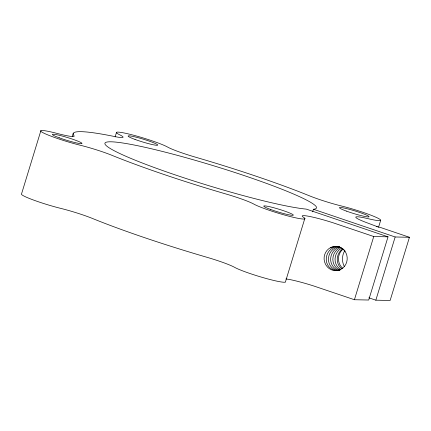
<?xml version="1.0" encoding="UTF-8"?>
<svg xmlns="http://www.w3.org/2000/svg" width="431" height="431" viewBox="0 0 431 431"><rect width="100%" height="100%" fill="white"/><g stroke="black" fill="none" stroke-linecap="round" stroke-linejoin="round"><path stroke-width="0.65" d="M40.875 130.685L21.55 193.885A27.659 2.554 17 0 0 33.262 199.952A27.659 2.554 17 0 0 60.814 208.399A27.762 2.564 17 0 1 92.967 218.668A143.809 13.286 17 0 0 206.519 257.162L209.407 258.013A27.649 2.554 17 0 1 234.48 267.274A27.665 2.554 17 0 0 265.178 278.216A27.665 2.554 17 0 0 285.548 281.545L304.857 218.339M72.257 136.6L73.232 133.411M115.115 136.918L116.478 132.446M312.626 211.815L313.407 209.261A110.622 10.22 17 0 0 188.358 158.366A110.622 10.22 17 0 0 127.738 157.078A110.622 10.22 17 0 0 306.269 209.11L388.029 236.829L368.704 300.03L354.422 299.728L313.935 286.044A27.676 2.559 17 0 0 285.931 278.943M354.422 299.728L373.747 236.527L388.029 236.829M378.563 227.234L380.708 220.214M375.843 300.186L395.168 236.98L409.45 237.287L390.125 300.488L375.843 300.186L368.871 297.821M376.279 226.485L381.058 227.665L409.45 237.287M313.407 209.261L395.168 236.98M373.747 236.527L333.26 222.838A27.676 2.559 17 0 0 302.39 216.448L303.354 217.208A27.665 2.554 17 0 1 287.8 215.915A27.665 2.554 17 0 1 253.805 204.073A27.649 2.554 17 0 0 228.732 194.812L225.839 193.961A143.809 13.286 17 0 1 112.292 155.467A27.762 2.564 17 0 0 80.139 145.199A27.659 2.554 17 0 1 43.224 132.823A27.659 2.554 17 0 1 57.695 133.578A27.649 2.554 17 0 0 74.191 136.045L73.97 135.684A143.809 13.286 17 0 1 114.587 136.53L116.612 136.929A27.762 2.564 17 0 0 119.856 134.881A27.659 2.554 17 0 1 131.671 134.731A27.659 2.554 17 0 1 167.627 147.084A27.649 2.554 17 0 0 195.582 157.196A143.814 13.286 17 0 1 301.759 192.743L309.307 195.755A27.762 2.564 17 0 0 341.287 205.953A27.654 2.554 17 0 1 377.184 217.827A27.654 2.554 17 0 1 367.67 218.576L363.979 217.757A27.676 2.559 17 0 0 365.17 222.094L377.238 226.641M344.283 266.471A15.489 14.659 -88.8 0 1 344.73 250.713M342.785 268.33A12.17 11.518 -88.8 0 1 343.049 249.102M337.996 270.447A12.03 11.012 -70.8 0 1 328.551 260.911A12.03 11.012 -70.8 0 1 334.957 248.008A12.03 11.529 65.3 0 1 339.078 246.737M340.619 269.72A12.03 11.012 -70.8 0 1 339.951 269.951M339.267 270.145A12.03 11.012 -70.8 0 1 326.736 262.662A12.03 11.012 -70.8 0 1 332.759 247.96A12.03 11.529 65.3 0 1 339.057 246.677M340.646 269.38A12.03 11.012 -70.8 0 1 335.043 258.826A12.03 11.012 -70.8 0 1 341.546 248.148M341.681 268.675A12.03 11.012 -70.8 0 1 342.516 248.967M339.504 270.409A12.03 11.012 -70.8 0 1 330.706 260.593A12.03 11.012 -70.8 0 1 337.15 248.051A12.03 11.529 65.3 0 1 339.849 247.028M340.662 247.502A12.03 11.529 65.3 0 0 339.353 248.1A12.03 11.012 -70.8 0 0 332.834 259.527A12.03 11.012 -70.8 0 0 339.703 269.914M330.561 247.911A12.03 11.529 65.3 0 1 344.1 250.018M344.622 250.562A12.03 11.529 65.3 0 1 345.112 251.138M331.277 247.275L330.609 247.593A12.149 11.756 86.3 0 0 325.34 263.896L326.073 265.216A12.17 11.518 -88.8 0 0 341.411 269.052A12.17 11.518 -88.8 0 0 346.034 253.116A12.17 11.518 -88.8 0 0 331.277 247.275M270.641 209.482A15.489 1.433 17 0 0 293.317 215.139A15.489 1.433 17 0 0 271.573 207.176A15.489 1.433 17 0 0 270.641 209.482M59.306 137.828A15.489 1.433 17 0 0 81.982 143.485A15.489 1.433 17 0 0 60.238 135.523A15.489 1.433 17 0 0 59.306 137.828M135.043 139.439A15.489 1.433 17 0 0 157.724 145.096A15.489 1.433 17 0 0 135.98 137.133A15.489 1.433 17 0 0 135.043 139.439M346.379 211.093A15.489 1.433 17 0 0 369.06 216.75A15.489 1.433 17 0 0 347.316 208.787A15.489 1.433 17 0 0 346.379 211.093"/></g></svg>
